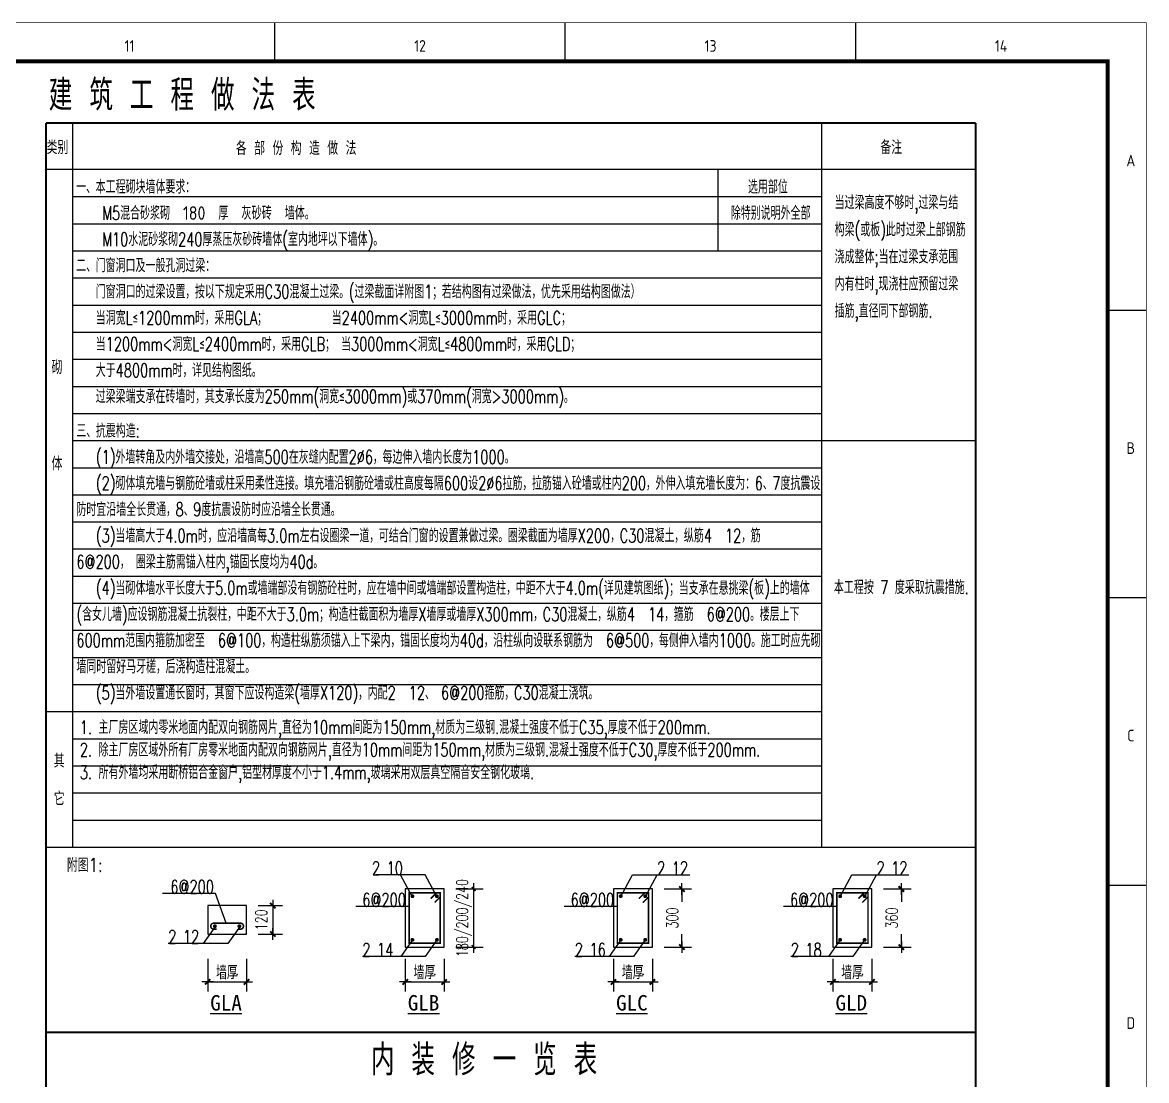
# Model space of a CAD drawing. Extents: x 93518 to 937116, y -359949 to 58022.
# Drawn here: x 761008 to 790027, y -10039 to 17289 of the extents above; entities that cross this region are included whole.
import ezdxf
from ezdxf.enums import TextEntityAlignment as Align

# ---------------------------------------------------------------- set-up
doc = ezdxf.new("R2010")
doc.units = 0
doc.header["$LTSCALE"] = 1000
doc.header["$MEASUREMENT"] = 0
doc.layers.get('0').update_dxf_attribs({"linetype": 'CONTINUOUS'})
doc.layers.get('Defpoints').update_dxf_attribs({"linetype": 'CONTINUOUS'})
for name, color, linetype in [('PUB_DIM', 3, 'CONTINUOUS'), ('PUB_TEXT', 7, 'CONTINUOUS'), ('工程做法表', 251, 'CONTINUOUS')]:
    doc.layers.add(name, color=color, linetype=linetype)
doc.styles.add('BIGFONT', font='geditxt.shx', dxfattribs={"bigfont": 'hztxt.shx'})
doc.styles.add('DIM_FONT', font='simplex.shx', dxfattribs={"width": 0.7, "bigfont": 'gbcbig.shx'})
doc.styles.add('HZ', font='geditxt.shx', dxfattribs={"width": 0.8, "bigfont": 'dxt.shx'})
doc.styles.add('ST', font='SimSun.ttf', dxfattribs={"width": 0.8})
doc.styles.get("Standard").update_dxf_attribs({"font": 'GBENOR', "bigfont": 'GBCBIG'})
doc.styles.add('TK', font='geditxt.shx', dxfattribs={"width": 0.75, "bigfont": 'dxt.shx'})
doc.dimstyles.new('DIMN', dxfattribs={"dimtxt": 300, "dimasz": 1, "dimexe": 250, "dimexo": 300, "dimgap": 150, "dimtad": 1, "dimdec": 0, "dimzin": 0, "dimdsep": 46, "dimtxsty": 'DIM_FONT', "dimblk": '_DIMX', "dimcen": 0.09, "dimclrt": 7, "dimadec": 0, "dimazin": 0, "dimtfac": 1, "dimtdec": 0, "dimtix": 1, "dimtmove": 2, "dimatfit": 3, "dimldrblk": '_DIMX', "dimfxl": 1, "dimtolj": 1, "dimtzin": 0, "dimarcsym": 0})

# ---------------------------------------------------------------- blocks, each defined once
blk = doc.blocks.new('GEDI_WK_A11')
at = {"color": 3}
for p, q in [((825, 584), (825, 594)), ((900, 584), (900, 594)), ((975, 584), (975, 594)), ((1040, 519.75), (1050, 519.75)), ((1040, 445.5), (1050, 445.5)), ((1040, 371.25), (1050, 371.25))]:
    blk.add_line(p, q, dxfattribs=at)
for points, const_width in [([(0, 0), (1050, 0), (1050, 594), (0, 594)], 0.1), ([(25, 10), (1040, 10), (1040, 584), (25, 584)], 1)]:
    blk.add_lwpolyline(points, close=True, dxfattribs=dict(at, const_width=const_width))
for s, p in [('11', (787.5, 588)), ('12', (862.5, 588)), ('13', (937.5, 588)), ('14', (1012.5, 588))]:
    blk.add_text(s, height=3, dxfattribs=at).set_placement(p, align=Align.MIDDLE)
for s, p in [('A', (1046, 556.88)), ('B', (1046, 482.62)), ('C', (1046, 408.38)), ('D', (1046, 334.12))]:
    blk.add_text(s, height=3, dxfattribs=at).set_placement(p, align=Align.CENTER)
blk = doc.blocks.new('A$C7DF8697A')
blk.add_blockref('GEDI_WK_A11', (0, 0))
at = {"style": 'TK', "width": 0.85}
for tag, height, p in [('PROJECTNAME', 4.75, (985, 44)), ('PHASE', 4, (1027, 44)), ('DRAWINGNAME', 4.75, (995, 31))]:
    blk.add_attdef(tag, text='', height=height, dxfattribs=at).set_placement(p, align=Align.MIDDLE_CENTER)
for tag, p, height in [('APPROVE', (872, 32.75), 3.5), ('DESIGN', (917, 32.75), 3.5), ('REVIEW1', (872, 25.75), 3.5), ('DRAW', (917, 25.75), 3.5), ('REVIEW2', (872, 18.75), 3.5), ('PROPORTION', (917, 18.75), 3.5), ('DRAWINGNUMBER', (967, 18.5), 4), ('CHECK', (872, 11.75), 3.5), ('DATE', (917, 11.75), 3.5), ('VERSION', (1033, 11.75), 3.5)]:
    blk.add_attdef(tag, p, '', height=height, dxfattribs=at)
blk = doc.blocks.new('_DIMX')
blk.add_line((-150, 0), (150, 0))
at = {"const_width": 50}
blk.add_lwpolyline([(-70, -70), (70, 70)], dxfattribs=at)
blk = doc.blocks.new('*D68')
at = {"layer": 'Defpoints', "color": 0}
for p in [(766795, -5520), (766795, -6257), (767471, -6257)]:
    blk.add_point(p, dxfattribs=at)
at = {"layer": 'PUB_DIM', "color": 0, "lineweight": -2}
for p, q in [((767095, -5520), (767721, -5520)), ((767471, -5519), (767471, -5518)), ((767471, -5520), (767471, -6257)), ((767095, -6257), (767721, -6257)), ((767471, -6258), (767471, -6259))]:
    blk.add_line(p, q, dxfattribs=at)
for p, rotation in [((767471, -5520), 270), ((767471, -6257), 90)]:
    blk.add_blockref('_DIMX', p, dxfattribs=dict(at, rotation=rotation))
at = {"layer": 'PUB_DIM', "color": 7, "insert": (767171, -5889), "char_height": 300, "attachment_point": 5, "rotation": 90, "style": 'DIM_FONT'}
blk.add_mtext('\\A1;120', dxfattribs=at)
blk = doc.blocks.new('_ArchTick')
at = {"color": 0, "linetype": 'ByBlock', "const_width": 0.4}
blk.add_lwpolyline([(-0.5, -0.5), (0.5, 0.5)], dxfattribs=at)
blk = doc.blocks.new('*D69')
at = {"layer": 'Defpoints', "color": 0}
for p in [(777271, -5092), (777271, -6592), (778033, -6592)]:
    blk.add_point(p, dxfattribs=at)
at = {"layer": 'PUB_DIM', "color": 0, "lineweight": -2}
for p, q in [((777571, -5092), (778283, -5092)), ((778033, -5093), (778033, -5422)), ((778033, -6591), (778033, -6262)), ((777571, -6592), (778283, -6592))]:
    blk.add_line(p, q, dxfattribs=at)
for p, rotation in [((778033, -5092), 90), ((778033, -6592), 270)]:
    blk.add_blockref('_DIMX', p, dxfattribs=dict(at, rotation=rotation))
at = {"layer": 'PUB_DIM', "color": 7, "insert": (777787, -5842), "char_height": 300, "attachment_point": 5, "rotation": 90, "style": 'DIM_FONT'}
blk.add_mtext('\\A1;300', dxfattribs=at)
blk = doc.blocks.new('*D70')
at = {"layer": 'Defpoints', "color": 0}
for p in [(782936, -5092), (782936, -6592), (783698, -6592)]:
    blk.add_point(p, dxfattribs=at)
at = {"layer": 'PUB_DIM', "color": 0, "lineweight": -2}
for p, q in [((783236, -5092), (783948, -5092)), ((783698, -5093), (783698, -5422)), ((783698, -6591), (783698, -6262)), ((783236, -6592), (783948, -6592))]:
    blk.add_line(p, q, dxfattribs=at)
for p, rotation in [((783698, -5092), 90), ((783698, -6592), 270)]:
    blk.add_blockref('_DIMX', p, dxfattribs=dict(at, rotation=rotation))
at = {"layer": 'PUB_DIM', "color": 7, "insert": (783451, -5842), "char_height": 300, "attachment_point": 5, "rotation": 90, "style": 'DIM_FONT'}
blk.add_mtext('\\A1;360', dxfattribs=at)

msp = doc.modelspace()

# ---------------------------------------------------------------- linework, layer by layer
at = {"color": 3}
for p, q in [((771405.4, -4730.3), (770132.2, -4730.3)), ((771066.6, -5286.1), (770766.6, -4730.3)), ((771705.4, -5286.1), (771405.4, -4730.3)), ((776454.8, -5286.1), (776754.8, -4730.3)), ((776754.8, -4730.3), (778237.1, -4730.3)), ((777093.6, -5286.1), (777393.6, -4730.3)), ((782119.5, -5286.1), (782419.5, -4730.3)), ((782419.5, -4730.3), (783890.9, -4730.3)), ((782758.3, -5286.1), (783058.3, -4730.3)), ((765990.7, -5211.5), (764620.8, -5211.5)), ((766265.8, -5974.6), (765990.7, -5211.5)), ((770988.8, -5546.2), (769614.2, -5546.2)), ((776366.3, -5546.2), (774991.8, -5546.2)), ((782031, -5546.2), (780656.5, -5546.2)), ((765976.2, -6079.1), (765676.2, -6503.2)), ((766608.2, -6079.1), (766308.2, -6503.2)), ((766308.2, -6503.2), (764772.8, -6503.2)), ((771075.4, -6405.2), (770775.4, -6837.9)), ((771707.3, -6405.2), (771407.3, -6837.9)), ((776452.9, -6405.2), (776152.9, -6837.9)), ((777084.8, -6405.2), (776784.8, -6837.9)), ((782117.6, -6405.2), (781817.6, -6837.9)), ((782749.5, -6405.2), (782449.5, -6837.9)), ((771407.3, -6837.9), (769783.3, -6837.9)), ((776784.8, -6837.9), (775269.7, -6837.9)), ((782449.5, -6837.9), (780844.6, -6837.9))]:
    msp.add_line(p, q, dxfattribs=at)
for points in [[(770888.8, -6592.1), (771893.9, -6592.1), (771893.9, -5092.1), (770888.8, -5092.1)], [(776266.3, -6592.1), (777271.4, -6592.1), (777271.4, -5092.1), (776266.3, -5092.1)], [(781931, -6592.1), (782936.1, -6592.1), (782936.1, -5092.1), (781931, -5092.1)], [(765789.6, -6257.3), (766794.8, -6257.3), (766794.8, -5520.4), (765789.6, -5520.4)]]:
    msp.add_lwpolyline(points, close=True, dxfattribs=at)
at = {"color": 3, "const_width": 40}
for points in [[(770988.8, -6492.1), (771793.9, -6492.1), (771793.9, -5192.1), (770988.8, -5192.1)], [(776366.3, -6492.1), (777171.4, -6492.1), (777171.4, -5192.1), (776366.3, -5192.1)], [(782031, -6492.1), (782836.1, -6492.1), (782836.1, -5192.1), (782031, -5192.1)]]:
    msp.add_lwpolyline(points, close=True, dxfattribs=at)
for points in [[(771693.7, -5192.1), (771545.3, -5340.5)], [(777071.2, -5192.1), (776922.8, -5340.5)], [(782735.9, -5192.1), (782587.5, -5340.5)], [(771793.9, -5296.6), (771647.6, -5442.8)], [(777171.4, -5296.6), (777025.2, -5442.8)], [(782836.1, -5296.6), (782689.8, -5442.8)]]:
    msp.add_lwpolyline(points, dxfattribs=at)
at = {"color": 3, "const_width": 50}
for points in [[(771050.4, -5279, 1), (771100.4, -5279, 1)], [(771732.3, -5279, -1), (771682.3, -5279, -1)], [(776427.9, -5279, 1), (776477.9, -5279, 1)], [(777109.8, -5279, -1), (777059.8, -5279, -1)], [(782092.6, -5279, 1), (782142.6, -5279, 1)], [(782774.5, -5279, -1), (782724.5, -5279, -1)], [(765951.2, -6054.1, -1), (766001.2, -6054.1, -1)], [(766633.2, -6054.1, 1), (766583.2, -6054.1, 1)], [(771050.4, -6405.2, -1), (771100.4, -6405.2, -1)], [(771732.3, -6405.2, 1), (771682.3, -6405.2, 1)], [(776427.9, -6405.2, -1), (776477.9, -6405.2, -1)], [(777109.8, -6405.2, 1), (777059.8, -6405.2, 1)], [(782092.6, -6405.2, -1), (782142.6, -6405.2, -1)], [(782774.5, -6405.2, 1), (782724.5, -6405.2, 1)]]:
    msp.add_lwpolyline(points, format="xyb", close=True, dxfattribs=at)
at = {"color": 3, "const_width": 40}
msp.add_lwpolyline([(766022.2, -6129.9), (765947.6, -6129.9, -0.9975639), (765947.1, -5974.6, -0.0015201), (765947.4, -5974.6), (766637, -5974.6, -0.0013339), (766637.3, -5974.6, -0.9978618), (766636.8, -6129.9), (766562.2, -6129.9)], format="xyb", dxfattribs=at)
at = {"layer": 'PUB_DIM'}
for p, q in [((772193.9, -5092.1), (772905.5, -5092.1)), ((772655.5, -4942.1), (772655.5, -6742.1)), ((772193.9, -6592.1), (772905.5, -6592.1))]:
    msp.add_line(p, q, dxfattribs=at)
at = {"layer": '工程做法表', "const_width": 50}
for points in [[(785614, 14689.4), (761614, 14689.4)], [(785614, 14689.4), (785614, -34237.3), (761614, -34237.3), (761614, 14689.4)], [(761611.3, -8791.9), (785614, -8791.9)], [(761611.3, -8791.9), (785611.3, -8791.9)]]:
    msp.add_lwpolyline(points, dxfattribs=at)
at = {"layer": '工程做法表'}
for points in [[(762301.3, 14689.4), (762301.3, -4010.6)], [(781638.9, 14689.4), (781638.9, -4010.6)], [(785613.9, 13489.4), (761613.9, 13489.4)], [(778959, 13489.4), (778959, 11389.4)], [(762305.6, 12789.4), (781638.9, 12789.4)], [(762305.6, 12089.4), (781638.9, 12089.4)], [(762305.6, 11389.4), (781638.9, 11389.4)], [(762305.6, 10689.4), (781638.9, 10689.4)], [(762305.6, 9989.4), (781638.9, 9989.4)], [(762305.6, 9289.4), (781638.9, 9289.4)], [(762305.6, 8589.4), (781638.9, 8589.4)], [(762305.6, 7889.4), (781638.9, 7889.4)], [(762305.6, 7189.4), (781638.9, 7189.4)], [(762305.6, 6489.4), (785614, 6489.4)], [(762305.6, 5789.4), (781638.9, 5789.4)], [(762305.6, 5089.4), (781638.9, 5089.4)], [(762305.6, 4389.4), (781638.9, 4389.4)], [(762305.6, 3689.4), (781638.9, 3689.4)], [(762305.6, 2989.4), (781638.9, 2989.4)], [(762305.6, 2289.4), (781638.9, 2289.4)], [(762305.6, 1589.4), (781638.9, 1589.4)], [(762305.6, 889.4), (781638.9, 889.4)], [(762305.6, 189.4), (781638.9, 189.4)], [(761614, -510.6), (781638.9, -510.6)], [(762305.6, -1210.6), (781638.9, -1210.6)], [(762305.6, -1910.6), (781638.9, -1910.6)], [(762305.6, -2610.6), (781638.9, -2610.6)], [(762305.6, -3310.6), (781638.9, -3310.6)], [(761613.9, -4010.6), (785613.9, -4010.6)], [(762305.6, -4010.6), (781638.9, -4010.6)]]:
    msp.add_lwpolyline(points, dxfattribs=at)

# ---------------------------------------------------------------- block references
at = {"xscale": 100, "yscale": 100, "zscale": 100}
msp.add_blockref('A$C7DF8697A', (685022.3, -42116.5), dxfattribs=at)
at = {"layer": 'PUB_DIM', "xscale": 100, "yscale": 100, "zscale": 100}
for p, rotation in [((772655.5, -5092.1), 90), ((772655.5, -6592.1), 270)]:
    msp.add_blockref('_ArchTick', p, dxfattribs=dict(at, rotation=rotation))

# ---------------------------------------------------------------- texts
at = {"layer": 'PUB_DIM', "color": 7, "insert": (772409.3, -5842.1), "char_height": 300, "attachment_point": 5, "rotation": 90, "style": 'DIM_FONT'}
msp.add_mtext('\\A1;180/200/240', dxfattribs=at)
at = {"layer": 'PUB_TEXT', "style": 'HZ'}
for s, height, width, p in [('建 筑 工 程 做 法 表 ', 800, 0.8, (761687.5, 15008.6)), ('2 10', 350, 0.7, (770031.6, -4730.3)), ('2 12', 350, 0.7, (777393.6, -4730.3)), ('2 12', 350, 0.7, (783058.3, -4730.3)), ('6@200', 350, 0.7, (764827.5, -5211.5)), (' 6@200', 350, 0.7, (769614.2, -5546.2)), (' 6@200', 350, 0.7, (774991.8, -5546.2)), (' 6@200', 350, 0.7, (780656.5, -5546.2)), ('2 12', 350, 0.7, (764772.8, -6503.2)), ('2 14', 350, 0.7, (769783.3, -6837.9)), ('2 16', 350, 0.7, (775269.7, -6837.9)), ('2 18', 350, 0.7, (780844.8, -6837.9)), (' 内 装 修 一 览 表 ', 800, 0.8, (769564.8, -9906.4))]:
    msp.add_text(s, height=height, dxfattribs=dict(at, width=width)).set_placement(p)
at = {"layer": 'PUB_TEXT', "linetype": 'Continuous', "style": 'BIGFONT', "width": 0.8}
for s, p in [('类别', (761911.7, 13887.4)), ('备注', (783437.6, 13887.4)), ('砌', (761900, 8207.4)), ('体', (761900, 5719.2)), ('其', (761957.3, -1958.3)), ('它', (761957.3, -2930.9))]:
    msp.add_text(s, height=350, dxfattribs=at).set_placement(p, align=Align.CENTER)
for s, p in [('各 部 份 构 造 做 法', (766517.9, 13866.3)), ('附图1:', (762155.5, -4648.9)), ('墙厚', (766006.1, -7423.1)), ('墙厚', (771105.2, -7423.1)), ('墙厚', (776482.7, -7423.1)), ('墙厚', (782147.4, -7423.1))]:
    msp.add_text(s, height=350, dxfattribs=at).set_placement(p)
at = {"layer": 'PUB_TEXT', "style": 'ST'}
for s, p in [('%%uGLA', (765855.5, -8231.3)), ('%%UGLB', (770954.6, -8231.3)), ('%%UGLC', (776332.1, -8231.3)), ('%%UGLD', (781996.8, -8231.3))]:
    msp.add_text(s, height=400, dxfattribs=at).set_placement(p)
at = {"layer": 'PUB_TEXT', "linetype": 'Continuous', "char_height": 350, "attachment_point": 1}
for s, insert, width, line_spacing_factor, style in [('\\A1;{\\W0.7;一\\Fgbenor,gbcbig|c134;、\\Fgeditxt,dxt|c134;本工程砌块墙体要求\\Fgbenor,gbcbig|c134;：\\Fgeditxt,dxt|c134;                                                                                     选用部位\\P    M5混合砂浆砌 \\C6; \\Fgbenor,gbcbig|c0;\\W1;180\\Fgeditxt,dxt|c134;\\W0.7;  \\C256;厚  \\Fgbenor,gbcbig|c134;\\W1;\\C6;灰砂砖\\Fgeditxt,dxt|c134;\\W0.7;\\C256;  墙体\\Fgbenor,gbcbig|c134;。\\Fgeditxt,dxt|c134;                                                                除特别说明外全部\\P    M10水泥砂浆砌240厚蒸压灰砂砖墙体(室内地坪以下墙体)\\Fgbenor,gbcbig|c134;。\\Fgeditxt,dxt|c134;\\P二\\Fgbenor,gbcbig|c134;、\\Fgeditxt,dxt|c134;门窗洞口及一般孔洞过梁\\Fgbenor,gbcbig|c134;：\\Fgeditxt,dxt|c134;  \\P   门窗洞口的过梁设置\\Fgbenor,gbcbig|c134;，\\Fgeditxt,dxt|c134;按以下规定采用C30混凝土过梁\\Fgbenor,gbcbig|c134;。\\Fgeditxt,dxt|c134;(过梁截面详附图1\\Fgbenor,gbcbig|c134;；\\Fgeditxt,dxt|c134;若结构图有过梁做法\\Fgbenor,gbcbig|c134;，\\Fgeditxt,dxt|c134;优先采用结构图做法\\Fgbenor,gbcbig|c134;）\\Fgeditxt,dxt|c134;  \\P   当洞宽L\\Fgbenor,gbcbig|c134;≤\\Fgeditxt,dxt|c134;1200mm时\\Fgbenor,gbcbig|c134;，\\Fgeditxt,dxt|c134;采用GLA\\Fgbenor,gbcbig|c134;；\\Fgeditxt,dxt|c134;          当2400mm<洞宽L\\Fgbenor,gbcbig|c134;≤\\Fgeditxt,dxt|c134;3000mm时\\Fgbenor,gbcbig|c134;，\\Fgeditxt,dxt|c134;采用GLC\\Fgbenor,gbcbig|c134;；\\Fgeditxt,dxt|c134;\\P   当1200mm<洞宽L\\Fgbenor,gbcbig|c134;≤\\Fgeditxt,dxt|c134;2400mm时\\Fgbenor,gbcbig|c134;，\\Fgeditxt,dxt|c134;采用GLB\\Fgbenor,gbcbig|c134;；\\Fgeditxt,dxt|c134; 当3000mm<洞宽L\\Fgbenor,gbcbig|c134;≤\\Fgeditxt,dxt|c134;4800mm时\\Fgbenor,gbcbig|c134;，\\Fgeditxt,dxt|c134;采用GLD\\Fgbenor,gbcbig|c134;；\\Fgeditxt,dxt|c134; \\P   大于4800mm时\\Fgbenor,gbcbig|c134;，\\Fgeditxt,dxt|c134;详见结构图纸\\Fgbenor,gbcbig|c134;。\\Fgeditxt,dxt|c134;\\P   过梁梁端支承在砖墙时\\Fgbenor,gbcbig|c134;，\\Fgeditxt,dxt|c134;其支承长度为250mm(洞宽\\Fgbenor,gbcbig|c134;≤\\Fgeditxt,dxt|c134;3000mm)或370mm(洞宽>3000mm)\\Fgbenor,gbcbig|c134;。}', (762395.5, 13218.2), 19243.407, 1.16, 'BIGFONT'), ('{\\W0.7;当过梁高度不够时,过梁与结构梁(或板)此时过梁上部钢筋浇成整体;当在过梁支承范围内有柱时,现浇柱应预留过梁插筋,直径同下部钢筋.}', (781975.5, 12813.4), 3394.279, 1.2, 'HZ'), ('\\A1;{\\W0.7;三\\Fgbenor,gbcbig|c134;、\\Fgeditxt,dxt|c134;抗震构造:\\P   (1)外墙转角及内外墙交接处\\Fgbenor,gbcbig|c134;，\\Fgeditxt,dxt|c134;沿墙高500在灰缝内配置2∅6\\Fgbenor,gbcbig|c134;，\\Fgeditxt,dxt|c134;每边伸入墙内长度为1000\\Fgbenor,gbcbig|c134;。\\Fgeditxt,dxt|c134;\\P   (2)砌体填充墙与钢筋砼墙或柱采用柔性连接\\Fgbenor,gbcbig|c134;。\\Fgeditxt,dxt|c134;填充墙沿钢筋砼墙或柱高度每隔\\C6;600\\C256;设2∅6拉筋\\Fgbenor,gbcbig|c134;，\\Fgeditxt,dxt|c134;拉筋锚入砼墙或柱内200\\Fgbenor,gbcbig|c134;，\\Fgeditxt,dxt|c134;外伸入填充墙长度为\\Fgbenor,gbcbig|c134;：\\Fgeditxt,dxt|c134;6\\Fgbenor,gbcbig|c134;、\\Fgeditxt,dxt|c134;7度抗震设防时宜沿墙全长贯通\\Fgbenor,gbcbig|c134;，\\Fgeditxt,dxt|c134;8\\Fgbenor,gbcbig|c134;、\\Fgeditxt,dxt|c134;9度抗震设防时应沿墙全长贯通\\Fgbenor,gbcbig|c134;。\\Fgeditxt,dxt|c134; \\P   (3)当墙高大于4.0m时\\Fgbenor,gbcbig|c134;，\\Fgeditxt,dxt|c134;应沿墙高每3.0m左右设圈梁一道\\Fgbenor,gbcbig|c134;，\\Fgeditxt,dxt|c134;可结合门窗的设置兼做过梁\\Fgbenor,gbcbig|c134;。\\Fgeditxt,dxt|c134;圈梁截面为墙厚X200\\Fgbenor,gbcbig|c134;，\\Fgeditxt,dxt|c134;C30混凝土\\Fgbenor,gbcbig|c134;，\\Fgeditxt,dxt|c134;纵筋4  12\\Fgbenor,gbcbig|c134;，\\Fgeditxt,dxt|c134;筋  6@200\\Fgbenor,gbcbig|c134;，\\Fgeditxt,dxt|c134; 圈梁主筋需锚入柱内,锚固长度均为40d\\Fgbenor,gbcbig|c134;。\\Fgeditxt,dxt|c134;\\P   (4)当砌体墙水平长度大于5.0m或墙端部没有钢筋砼柱时\\Fgbenor,gbcbig|c134;，\\Fgeditxt,dxt|c134;应在墙中间或墙端部设置构造柱\\Fgbenor,gbcbig|c134;，\\Fgeditxt,dxt|c134;中距不大于4.0m(详见建筑图纸)\\Fgbenor,gbcbig|c134;；\\Fgeditxt,dxt|c134;当支承在悬挑梁(板)上的墙体(含女儿墙)应设钢筋混凝土抗裂柱\\Fgbenor,gbcbig|c134;，\\Fgeditxt,dxt|c134;中距不大于3.0m\\Fgbenor,gbcbig|c134;；\\Fgeditxt,dxt|c134;构造柱截面积为墙厚X墙厚或墙厚X300mm\\Fgbenor,gbcbig|c134;，\\Fgeditxt,dxt|c134;C30混凝土\\Fgbenor,gbcbig|c134;，\\Fgeditxt,dxt|c134;纵筋4  14\\Fgbenor,gbcbig|c134;，\\Fgeditxt,dxt|c134;箍筋  6@200\\Fgbenor,gbcbig|c134;。\\Fgeditxt,dxt|c134;楼层上下600mm范围内箍筋加密至  6@100\\Fgbenor,gbcbig|c134;，\\Fgeditxt,dxt|c134;构造柱纵筋须锚入上下梁内\\Fgbenor,gbcbig|c134;，\\Fgeditxt,dxt|c134;锚固长度均为40d\\Fgbenor,gbcbig|c134;，\\Fgeditxt,dxt|c134;沿柱纵向设联系钢筋为  6@500\\Fgbenor,gbcbig|c134;，\\Fgeditxt,dxt|c134;每侧伸入墙内1000\\Fgbenor,gbcbig|c134;。\\Fgeditxt,dxt|c134;施工时应先砌墙同时留好马牙槎\\Fgbenor,gbcbig|c134;，\\Fgeditxt,dxt|c134;后浇构造柱混凝土\\Fgbenor,gbcbig|c134;。\\Fgeditxt,dxt|c134;\\P   (5)当外墙设置通长窗时\\Fgbenor,gbcbig|c134;，\\Fgeditxt,dxt|c134;其窗下应设构造梁(墙厚X120)\\Fgbenor,gbcbig|c134;，\\Fgeditxt,dxt|c134;内配2  12\\Fgbenor,gbcbig|c134;、\\Fgeditxt,dxt|c134; 6@200箍筋\\Fgbenor,gbcbig|c134;，\\Fgeditxt,dxt|c134;C30混凝土浇筑\\Fgbenor,gbcbig|c134;。}', (762399.8, 6917.2), 19243.407, 1.16, 'BIGFONT'), ('{\\W0.7;本工程按 \\C6;7\\C256; 度采取抗震措施.}', (781956, 2875.5), 3394.279, 1.2, 'HZ')]:
    msp.add_mtext(s, dxfattribs=dict(at, insert=insert, width=width, line_spacing_factor=line_spacing_factor, style=style))
at = {"layer": 'PUB_TEXT', "linetype": 'Continuous', "insert": (762489.1, -738.5), "char_height": 350, "width": 18805.404, "attachment_point": 1, "style": 'HZ'}
msp.add_mtext('{\\W0.7;1. 主厂房区域内零米地面内配双向钢筋网片,直径为10mm间距为150mm,材质为三级钢.混凝土强度不低于C35,厚度不低于200mm.\\P2. 除主厂房区域外所有厂房零米地面内配双向钢筋网片,直径为10mm间距为150mm,材质为三级钢.混凝土强度不低于C30,厚度不低于200mm.\\P3. 所有外墙均采用断桥铝合金窗户,铝型材厚度不小于1.4mm,玻璃采用双层真空隔音安全钢化玻璃.}', dxfattribs=at)

# ---------------------------------------------------------------- dimensions: what is measured, and where the dimension line sits
at = {"layer": 'PUB_DIM'}
for base, p1, p2, text, picture, middle in [((778033, -6592.1), (777271.4, -5092.1), (777271.4, -6592.1), '300', '*D69', (777786.8, -5842.1)), ((783697.7, -6592.1), (782936.1, -5092.1), (782936.1, -6592.1), '360', '*D70', (783451.5, -5842.1))]:
    dim = msp.add_linear_dim(base=base, p1=p1, p2=p2, angle=270, text=text, dimstyle='DIMN', dxfattribs=at)
    dim.commit()
    dim.dimension.update_dxf_attribs({"geometry": picture, "text_midpoint": middle, "dimtype": 160})
dim = msp.add_linear_dim(base=(767471.4, -6257.3), p1=(766794.8, -5520.4), p2=(766794.8, -6257.3), angle=270, text='120', dimstyle='DIMN', dxfattribs=at)
dim.commit()
dim.dimension.update_dxf_attribs({"geometry": '*D68', "text_midpoint": (767171.4, -5888.9)})
for base, p1, p2, location in [((766794.8, -7492.2), (765789.6, -6592.1), (766794.8, -6592.1), (766551.7, -7162.2)), ((771893.9, -7492.2), (770888.8, -6592.1), (771893.9, -6592.1), (771650.9, -7162.2)), ((777271.4, -7492.2), (776266.3, -6592.1), (777271.4, -6592.1), (777028.4, -7162.2)), ((782936.1, -7492.2), (781931, -6592.1), (782936.1, -6592.1), (782693.1, -7162.2))]:
    msp.add_linear_dim(base=base, p1=p1, p2=p2, location=location, text='.', dimstyle='DIMN', dxfattribs=at).render()

doc.saveas('drawing.dxf')
